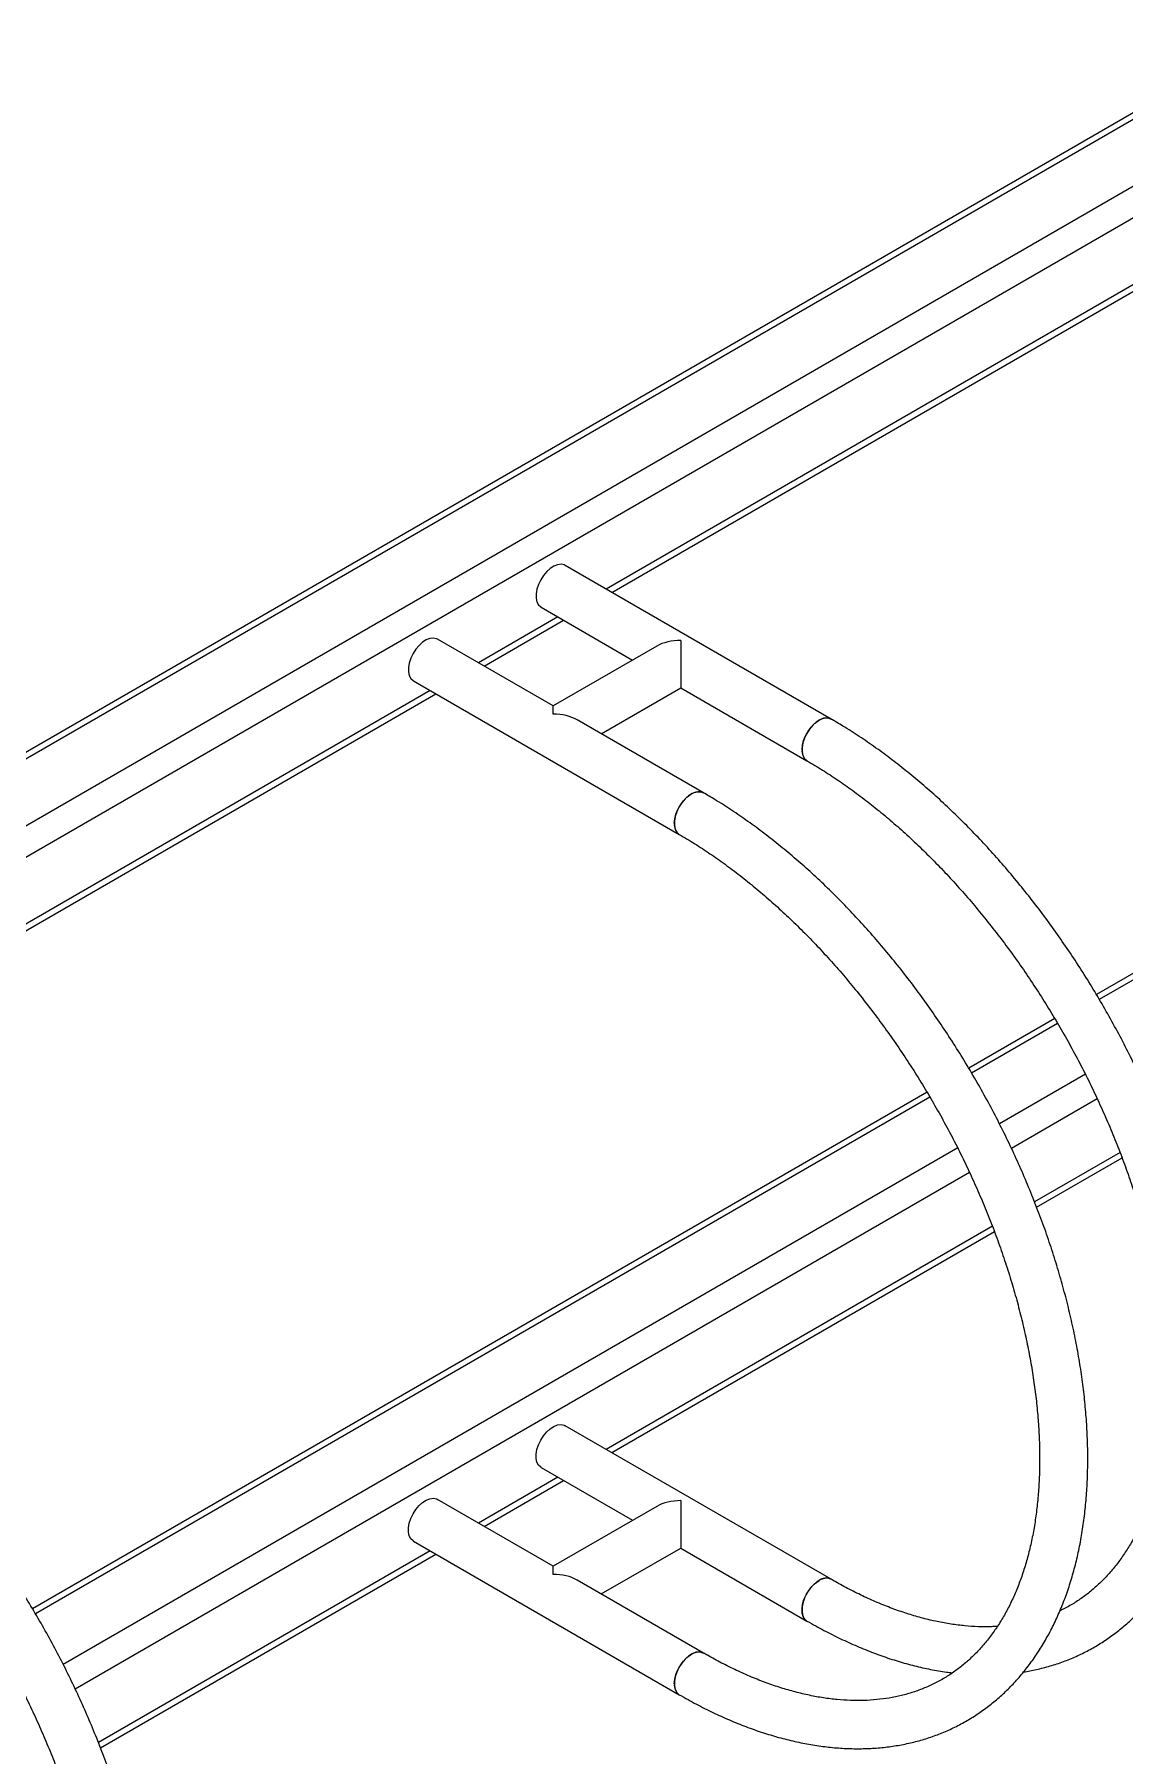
# Model space of a CAD drawing. Header units: millimetres. Extents: x 3621 to 9561, y -2206 to 1994.
# Drawn here: x 7747 to 8109, y -200 to 372 of the extents above; entities that cross this region are included whole.
import ezdxf

# ---------------------------------------------------------------- set-up
doc = ezdxf.new("R2010")
doc.units = ezdxf.units.MM

# ---------------------------------------------------------------- blocks, each defined once
blk = doc.blocks.new('izometria')
for p, q in [((-1648.56, 2439.2), (-3115.89, 1592.13)), ((-1647.33, 2437.75), (-3115.89, 1589.97)), ((-1628.1, 2426.65), (-3115.89, 1567.76)), ((-1620.5, 2420.58), (-3115.89, 1557.31)), ((-2387.82, 1955.41), (-2682.94, 1785.04)), ((-2681.07, 1783.96), (-2385.94, 1954.33)), ((-2222.71, 1821.97), (-2519.98, 1650.36)), ((-2221.76, 1820.35), (-2519.03, 1648.74)), ((-2608.17, 1741.87), (-2696.56, 1792.9)), ((-2704.56, 1779.04), (-2674.14, 1761.48)), ((-2698.94, 1775.8), (-2725.37, 1760.55)), ((-2723.49, 1759.46), (-2697.07, 1774.72)), ((-2700.56, 1746.22), (-2738.99, 1768.41)), ((-2666.13, 1766.1), (-2700.56, 1746.22)), ((-2741.37, 1751.31), (-3036.5, 1580.94)), ((-3034.62, 1579.85), (-2739.49, 1750.23)), ((-2746.99, 1754.55), (-2658.6, 1703.53)), ((-2684.56, 1736.99), (-2658.13, 1752.24)), ((-2658.13, 1752.24), (-2616.17, 1728.02)), ((-2650.6, 1717.38), (-2692.56, 1741.61)), ((-2533.84, 1642.36), (-2562.41, 1625.86)), ((-2532.89, 1640.74), (-2561.46, 1624.25)), ((-2523.67, 1623.86), (-2552.2, 1607.38)), ((-2576.27, 1617.86), (-2873.53, 1446.25)), ((-2575.31, 1616.25), (-2872.58, 1444.64)), ((-2519.72, 1615.69), (-2548.23, 1599.23)), ((-2566.09, 1599.37), (-2863.33, 1427.77)), ((-2512.14, 1597.85), (-2540.54, 1581.45)), ((-2539.85, 1579.69), (-2511.47, 1596.07)), ((-2562.14, 1591.19), (-2859.36, 1419.62)), ((-2554.56, 1573.36), (-2682.94, 1499.25)), ((-2681.07, 1498.17), (-2553.9, 1571.58)), ((-2608.17, 1456.09), (-2696.56, 1507.11)), ((-2704.56, 1493.25), (-2674.14, 1475.69)), ((-2698.94, 1490.01), (-2725.37, 1474.76)), ((-2723.49, 1473.67), (-2697.07, 1488.93)), ((-2700.56, 1460.44), (-2738.99, 1482.62)), ((-2666.13, 1480.31), (-2700.56, 1460.44)), ((-2741.37, 1465.52), (-2851.67, 1401.84)), ((-2850.98, 1400.08), (-2739.49, 1464.44)), ((-2746.99, 1468.76), (-2658.6, 1417.74)), ((-2684.56, 1451.2), (-2658.13, 1466.45)), ((-2658.13, 1466.45), (-2616.17, 1442.23)), ((-2650.6, 1431.59), (-2692.56, 1455.82))]:
    blk.add_line(p, q)
at = {"flags": 128}
for points in [[(-2696.56, 1792.9), (-2696.9, 1793.06), (-2697.91, 1793.27), (-2699.05, 1793.14), (-2700.25, 1792.67), (-2701.48, 1791.89), (-2702.65, 1790.83), (-2703.74, 1789.55), (-2704.67, 1788.09), (-2705.41, 1786.54), (-2705.92, 1784.96), (-2706.18, 1783.43), (-2706.18, 1782.02), (-2705.92, 1780.79), (-2705.41, 1779.81), (-2704.67, 1779.11), (-2704.56, 1779.04)], [(-2738.99, 1768.41), (-2739.32, 1768.57), (-2740.34, 1768.78), (-2741.47, 1768.65), (-2742.68, 1768.18), (-2743.9, 1767.4), (-2745.08, 1766.34), (-2746.16, 1765.05), (-2747.09, 1763.6), (-2747.83, 1762.05), (-2748.35, 1760.47), (-2748.61, 1758.94), (-2748.61, 1757.53), (-2748.35, 1756.3), (-2747.83, 1755.31), (-2747.09, 1754.62), (-2746.99, 1754.55)], [(-2658.13, 1768.01), (-2658.13, 1766.78), (-2658.13, 1765.38), (-2658.13, 1763.87), (-2658.13, 1762.29), (-2658.13, 1760.68), (-2658.13, 1759.09), (-2658.13, 1757.58), (-2658.13, 1756.18), (-2658.13, 1754.95), (-2658.13, 1753.91), (-2658.13, 1753.11), (-2658.13, 1752.56), (-2658.13, 1752.28), (-2658.13, 1752.24)], [(-2700.56, 1743.52), (-2700.56, 1744.61), (-2700.56, 1745.44), (-2700.56, 1745.98), (-2700.56, 1746.21), (-2700.56, 1746.22)], [(-2617.83, 1731.68), (-2617.7, 1733.16), (-2617.31, 1734.73), (-2616.68, 1736.3), (-2615.83, 1737.81), (-2614.82, 1739.19), (-2613.69, 1740.37), (-2612.48, 1741.29), (-2611.26, 1741.92), (-2610.08, 1742.22), (-2609, 1742.19), (-2608.17, 1741.87)], [(-2608.17, 1741.87), (-2608.51, 1742.04), (-2609.52, 1742.25), (-2610.66, 1742.11), (-2611.87, 1741.65), (-2613.09, 1740.86), (-2614.27, 1739.81), (-2615.35, 1738.52), (-2616.28, 1737.07), (-2617.02, 1735.52), (-2617.53, 1733.94), (-2617.8, 1732.41), (-2617.8, 1730.99), (-2617.53, 1729.77), (-2617.02, 1728.78), (-2616.28, 1728.08), (-2616.17, 1728.02)], [(-2660.26, 1707.19), (-2660.12, 1708.67), (-2659.73, 1710.23), (-2659.1, 1711.81), (-2658.26, 1713.32), (-2657.25, 1714.7), (-2656.11, 1715.87), (-2654.91, 1716.8), (-2653.68, 1717.43), (-2652.5, 1717.73), (-2651.42, 1717.69), (-2650.6, 1717.38)], [(-2650.6, 1717.38), (-2650.94, 1717.55), (-2651.95, 1717.76), (-2653.09, 1717.62), (-2654.29, 1717.15), (-2655.51, 1716.37), (-2656.69, 1715.31), (-2657.77, 1714.03), (-2658.71, 1712.58), (-2659.45, 1711.02), (-2659.96, 1709.45), (-2660.22, 1707.91), (-2660.22, 1706.5), (-2659.96, 1705.27), (-2659.45, 1704.29), (-2658.71, 1703.59), (-2658.6, 1703.53)], [(-2704.56, 1493.25), (-2704.67, 1493.32), (-2705.41, 1494.02), (-2705.92, 1495), (-2706.18, 1496.23), (-2706.18, 1497.64), (-2705.92, 1499.17), (-2705.41, 1500.75), (-2704.67, 1502.3), (-2703.74, 1503.76), (-2702.65, 1505.04), (-2701.48, 1506.1), (-2700.25, 1506.88), (-2699.05, 1507.35), (-2697.91, 1507.48), (-2696.9, 1507.28), (-2696.56, 1507.11)], [(-2746.99, 1468.76), (-2747.09, 1468.83), (-2747.83, 1469.52), (-2748.35, 1470.51), (-2748.61, 1471.74), (-2748.61, 1473.15), (-2748.35, 1474.68), (-2747.83, 1476.26), (-2747.09, 1477.81), (-2746.16, 1479.26), (-2745.08, 1480.55), (-2743.9, 1481.61), (-2742.68, 1482.39), (-2741.47, 1482.86), (-2740.34, 1482.99), (-2739.32, 1482.78), (-2738.99, 1482.62)], [(-2658.13, 1482.22), (-2658.13, 1480.99), (-2658.13, 1479.59), (-2658.13, 1478.08), (-2658.13, 1476.5), (-2658.13, 1474.89), (-2658.13, 1473.3), (-2658.13, 1471.79), (-2658.13, 1470.39), (-2658.13, 1469.16), (-2658.13, 1468.12), (-2658.13, 1467.32), (-2658.13, 1466.77), (-2658.13, 1466.49), (-2658.13, 1466.45)], [(-2700.56, 1457.73), (-2700.56, 1458.82), (-2700.56, 1459.65), (-2700.56, 1460.19), (-2700.56, 1460.43), (-2700.56, 1460.44)], [(-2608.17, 1456.09), (-2608.28, 1456.15), (-2609.26, 1456.44), (-2610.37, 1456.39), (-2611.56, 1456), (-2612.78, 1455.3), (-2613.98, 1454.3), (-2615.09, 1453.07), (-2616.06, 1451.65), (-2616.85, 1450.12), (-2617.43, 1448.54), (-2617.75, 1446.99), (-2617.82, 1445.54), (-2617.62, 1444.26), (-2617.17, 1443.21), (-2616.48, 1442.44), (-2616.17, 1442.23)], [(-2616.17, 1442.23), (-2616.85, 1442.79), (-2617.43, 1443.71), (-2617.75, 1444.88), (-2617.82, 1446.25), (-2617.62, 1447.76), (-2617.17, 1449.33), (-2616.48, 1450.9), (-2615.6, 1452.38), (-2614.55, 1453.71), (-2613.39, 1454.83), (-2612.17, 1455.69)], [(-2660.26, 1421.4), (-2660.12, 1422.88), (-2659.73, 1424.44), (-2659.1, 1426.02), (-2658.26, 1427.53), (-2657.25, 1428.91), (-2656.11, 1430.09), (-2654.91, 1431.01), (-2653.68, 1431.64), (-2652.5, 1431.94), (-2651.42, 1431.9), (-2650.6, 1431.59)], [(-2650.6, 1431.59), (-2650.94, 1431.76), (-2651.95, 1431.97), (-2653.09, 1431.83), (-2654.29, 1431.36), (-2655.51, 1430.58), (-2656.69, 1429.52), (-2657.77, 1428.24), (-2658.71, 1426.79), (-2659.45, 1425.23), (-2659.96, 1423.66), (-2660.22, 1422.12), (-2660.22, 1420.71), (-2659.96, 1419.48), (-2659.45, 1418.5), (-2658.71, 1417.8), (-2658.6, 1417.74)]]:
    blk.add_lwpolyline(points, dxfattribs=at)
for centre, start, end in [((-2613.89, 1731.25), 173.8201, 234.8075), ((-2656.32, 1706.76), 173.822, 234.8049), ((-2609.84, 1452.5), 65.1608, 126.1783), ((-2656.32, 1420.97), 173.8184, 234.8331)]:
    blk.add_arc(centre, 3.96, start, end)
for centre, start_param, end_param in [((-2658.13, 1761.48), 1.570796, 2.356113), ((-2700.56, 1736.99), 0.785479, 1.570796), ((-2658.13, 1475.69), 1.570796, 2.356113), ((-2700.56, 1451.2), 0.785479, 1.570796)]:
    blk.add_ellipse(centre, major_axis=(11.31, 0), ratio=0.577382, start_param=start_param, end_param=end_param)
for points, knots in [([(-2544.2, 1425.3), (-2542.78, 1425.55), (-2539.79, 1426.08), (-2535.37, 1427.24), (-2530.95, 1428.69), (-2526.67, 1430.44), (-2522.54, 1432.47), (-2518.58, 1434.77), (-2514.78, 1437.34), (-2511.15, 1440.17), (-2507.7, 1443.26), (-2504.43, 1446.61), (-2501.35, 1450.21), (-2498.46, 1454.06), (-2495.76, 1458.15), (-2493.27, 1462.48), (-2490.98, 1467.03), (-2488.91, 1471.81), (-2487.06, 1476.8), (-2485.43, 1482), (-2484.02, 1487.39), (-2482.84, 1492.96), (-2481.89, 1498.71), (-2481.17, 1504.61), (-2480.68, 1510.67), (-2480.43, 1516.87), (-2480.41, 1523.19), (-2480.62, 1529.62), (-2481.06, 1536.17), (-2481.73, 1542.8), (-2482.62, 1549.51), (-2483.74, 1556.3), (-2485.09, 1563.14), (-2486.65, 1570.03), (-2488.42, 1576.96), (-2490.41, 1583.9), (-2492.61, 1590.86), (-2495.01, 1597.82), (-2497.61, 1604.77), (-2500.41, 1611.7), (-2503.39, 1618.59), (-2506.57, 1625.44), (-2509.92, 1632.23), (-2513.44, 1638.95), (-2517.14, 1645.59), (-2520.99, 1652.13), (-2525, 1658.58), (-2529.16, 1664.91), (-2533.46, 1671.12), (-2537.9, 1677.2), (-2542.46, 1683.13), (-2547.14, 1688.9), (-2551.93, 1694.52), (-2556.83, 1699.95), (-2561.82, 1705.21), (-2566.91, 1710.27), (-2572.07, 1715.13), (-2577.3, 1719.77), (-2582.6, 1724.21), (-2587.95, 1728.41), (-2593.35, 1732.38), (-2598.79, 1736.11), (-2603.73, 1739.27), (-2606.87, 1741.11), (-2608.17, 1741.87)], [0, 0, 0, 0, 0.014422, 0.030318, 0.046147, 0.061921, 0.077653, 0.093359, 0.109057, 0.124759, 0.140483, 0.156244, 0.172057, 0.187931, 0.203874, 0.219888, 0.235972, 0.252123, 0.268333, 0.284596, 0.300902, 0.317244, 0.333612, 0.35, 0.366401, 0.38281, 0.399222, 0.415633, 0.432041, 0.448443, 0.46484, 0.48123, 0.497612, 0.513987, 0.530355, 0.546717, 0.563072, 0.579421, 0.595765, 0.612105, 0.628441, 0.644773, 0.661104, 0.677432, 0.69376, 0.710087, 0.726415, 0.742744, 0.759075, 0.775408, 0.791744, 0.808085, 0.82443, 0.84078, 0.857137, 0.873501, 0.889871, 0.90625, 0.922637, 0.939033, 0.955437, 0.97185, 0.98827, 1, 1, 1, 1]), ([(-2616.17, 1728.02), (-2615.29, 1727.5), (-2612.74, 1726.01), (-2608.51, 1723.34), (-2603.48, 1719.94), (-2598.46, 1716.29), (-2593.46, 1712.41), (-2588.49, 1708.29), (-2583.57, 1703.96), (-2578.7, 1699.41), (-2573.89, 1694.65), (-2569.15, 1689.7), (-2564.49, 1684.56), (-2559.92, 1679.24), (-2555.45, 1673.76), (-2551.09, 1668.12), (-2546.84, 1662.33), (-2542.72, 1656.4), (-2538.73, 1650.35), (-2534.89, 1644.19), (-2531.19, 1637.93), (-2527.65, 1631.58), (-2524.27, 1625.15), (-2521.06, 1618.66), (-2518.03, 1612.12), (-2515.18, 1605.54), (-2512.51, 1598.94), (-2510.04, 1592.32), (-2507.76, 1585.71), (-2505.68, 1579.1), (-2503.8, 1572.53), (-2502.13, 1565.99), (-2500.67, 1559.51), (-2499.42, 1553.09), (-2498.39, 1546.75), (-2497.57, 1540.49), (-2496.97, 1534.35), (-2496.58, 1528.31), (-2496.4, 1522.4), (-2496.44, 1516.64), (-2496.7, 1511.01), (-2497.16, 1505.55), (-2497.84, 1500.26), (-2498.71, 1495.15), (-2499.8, 1490.22), (-2501.08, 1485.49), (-2502.56, 1480.96), (-2504.23, 1476.64), (-2506.09, 1472.54), (-2508.13, 1468.66), (-2510.36, 1465.01), (-2512.78, 1461.58), (-2515.37, 1458.39), (-2518.14, 1455.43), (-2521.09, 1452.72), (-2524.22, 1450.25), (-2527.53, 1448.06), (-2530.17, 1446.53), (-2531.75, 1445.81), (-2532.12, 1445.65)], [0, 0, 0, 0, 0.009313, 0.02708, 0.044855, 0.062637, 0.080428, 0.098228, 0.116038, 0.133857, 0.151684, 0.169521, 0.187365, 0.205216, 0.223073, 0.240936, 0.258804, 0.276676, 0.294551, 0.312428, 0.330306, 0.348184, 0.366062, 0.383938, 0.401812, 0.419682, 0.437548, 0.455408, 0.473262, 0.49111, 0.508949, 0.52678, 0.544602, 0.562413, 0.580215, 0.598006, 0.615786, 0.633555, 0.651315, 0.669066, 0.68681, 0.704549, 0.722287, 0.740028, 0.757777, 0.775541, 0.79333, 0.811155, 0.829029, 0.846968, 0.864989, 0.883108, 0.901341, 0.919702, 0.938194, 0.956813, 0.975538, 0.994337, 1, 1, 1, 1]), ([(-2658.6, 1417.74), (-2657.63, 1417.19), (-2654.83, 1415.59), (-2650.2, 1413.16), (-2644.7, 1410.53), (-2639.21, 1408.17), (-2633.73, 1406.1), (-2628.29, 1404.31), (-2622.89, 1402.82), (-2617.53, 1401.61), (-2612.24, 1400.71), (-2607.02, 1400.1), (-2601.88, 1399.79), (-2596.84, 1399.79), (-2591.9, 1400.08), (-2587.07, 1400.67), (-2582.37, 1401.56), (-2577.8, 1402.74), (-2573.37, 1404.2), (-2569.09, 1405.95), (-2564.97, 1407.98), (-2561, 1410.28), (-2557.2, 1412.85), (-2553.58, 1415.68), (-2550.13, 1418.77), (-2546.86, 1422.12), (-2543.77, 1425.72), (-2540.88, 1429.57), (-2538.19, 1433.66), (-2535.69, 1437.99), (-2533.41, 1442.54), (-2531.34, 1447.32), (-2529.48, 1452.31), (-2527.85, 1457.51), (-2526.44, 1462.9), (-2525.26, 1468.47), (-2524.31, 1474.22), (-2523.6, 1480.12), (-2523.11, 1486.18), (-2522.86, 1492.37), (-2522.84, 1498.7), (-2523.05, 1505.13), (-2523.49, 1511.67), (-2524.15, 1518.31), (-2525.05, 1525.02), (-2526.17, 1531.81), (-2527.51, 1538.65), (-2529.07, 1545.54), (-2530.85, 1552.46), (-2532.84, 1559.41), (-2535.03, 1566.37), (-2537.44, 1573.33), (-2540.04, 1580.28), (-2542.83, 1587.21), (-2545.82, 1594.1), (-2548.99, 1600.94), (-2552.34, 1607.73), (-2555.87, 1614.45), (-2559.56, 1621.09), (-2563.42, 1627.64), (-2567.43, 1634.09), (-2571.59, 1640.42), (-2575.89, 1646.63), (-2580.32, 1652.71), (-2584.88, 1658.64), (-2589.57, 1664.41), (-2594.36, 1670.02), (-2599.26, 1675.46), (-2604.25, 1680.71), (-2609.33, 1685.77), (-2614.49, 1690.63), (-2619.73, 1695.28), (-2625.03, 1699.71), (-2630.38, 1703.92), (-2635.78, 1707.89), (-2641.22, 1711.61), (-2646.16, 1714.77), (-2649.29, 1716.62), (-2650.6, 1717.38)], [0, 0, 0, 0, 0.007103, 0.020545, 0.033992, 0.047438, 0.060878, 0.074309, 0.087726, 0.101121, 0.114488, 0.12782, 0.141109, 0.154347, 0.16753, 0.180654, 0.193717, 0.20672, 0.21967, 0.232575, 0.245445, 0.258294, 0.271136, 0.283981, 0.296844, 0.309738, 0.322675, 0.335661, 0.348704, 0.361805, 0.374963, 0.388175, 0.401436, 0.414741, 0.428081, 0.441449, 0.45484, 0.468247, 0.481664, 0.495088, 0.508514, 0.52194, 0.535363, 0.548782, 0.562195, 0.575603, 0.589005, 0.602402, 0.615792, 0.629177, 0.642557, 0.655932, 0.669303, 0.68267, 0.696034, 0.709396, 0.722755, 0.736113, 0.749471, 0.762828, 0.776185, 0.789544, 0.802903, 0.816265, 0.82963, 0.842998, 0.856369, 0.869745, 0.883126, 0.896513, 0.909906, 0.923305, 0.936711, 0.950124, 0.963544, 0.976971, 0.990404, 1, 1, 1, 1]), ([(-2658.6, 1703.53), (-2657.72, 1703.01), (-2655.17, 1701.52), (-2650.93, 1698.85), (-2645.9, 1695.45), (-2640.88, 1691.8), (-2635.89, 1687.91), (-2630.92, 1683.8), (-2626, 1679.46), (-2621.12, 1674.92), (-2616.31, 1670.16), (-2611.57, 1665.21), (-2606.91, 1660.07), (-2602.34, 1654.75), (-2597.87, 1649.27), (-2593.51, 1643.62), (-2589.27, 1637.83), (-2585.15, 1631.91), (-2581.16, 1625.86), (-2577.32, 1619.7), (-2573.62, 1613.44), (-2570.08, 1607.09), (-2566.7, 1600.66), (-2563.49, 1594.17), (-2560.46, 1587.63), (-2557.6, 1581.05), (-2554.94, 1574.45), (-2552.46, 1567.83), (-2550.18, 1561.21), (-2548.1, 1554.61), (-2546.23, 1548.04), (-2544.56, 1541.5), (-2543.1, 1535.01), (-2541.85, 1528.6), (-2540.82, 1522.25), (-2540, 1516), (-2539.39, 1509.85), (-2539, 1503.82), (-2538.83, 1497.91), (-2538.87, 1492.14), (-2539.12, 1486.52), (-2539.59, 1481.06), (-2540.26, 1475.77), (-2541.14, 1470.65), (-2542.22, 1465.73), (-2543.51, 1461), (-2544.98, 1456.47), (-2546.65, 1452.15), (-2548.51, 1448.05), (-2550.56, 1444.17), (-2552.79, 1440.51), (-2555.2, 1437.09), (-2557.8, 1433.89), (-2560.57, 1430.94), (-2563.52, 1428.23), (-2566.65, 1425.76), (-2569.95, 1423.56), (-2573.42, 1421.61), (-2577.06, 1419.94), (-2580.84, 1418.55), (-2584.76, 1417.43), (-2588.81, 1416.6), (-2592.98, 1416.05), (-2597.25, 1415.79), (-2601.63, 1415.8), (-2606.11, 1416.09), (-2610.68, 1416.65), (-2615.32, 1417.49), (-2620.05, 1418.61), (-2624.84, 1420), (-2629.69, 1421.65), (-2634.6, 1423.58), (-2639.55, 1425.78), (-2644.45, 1428.19), (-2648.14, 1430.18), (-2650.16, 1431.34), (-2650.6, 1431.59)], [0, 0, 0, 0, 0.007128, 0.020725, 0.034329, 0.047938, 0.061555, 0.075178, 0.088808, 0.102445, 0.116089, 0.12974, 0.143397, 0.157059, 0.170726, 0.184397, 0.198072, 0.21175, 0.22543, 0.239112, 0.252795, 0.266478, 0.28016, 0.293842, 0.307521, 0.321197, 0.334871, 0.34854, 0.362204, 0.375863, 0.389517, 0.403163, 0.416803, 0.430435, 0.444059, 0.457675, 0.471283, 0.484882, 0.498474, 0.51206, 0.52564, 0.539216, 0.552792, 0.56637, 0.579953, 0.593549, 0.607164, 0.620806, 0.634486, 0.648215, 0.662007, 0.675874, 0.689829, 0.70388, 0.718033, 0.732283, 0.746614, 0.761001, 0.775408, 0.789784, 0.804098, 0.818326, 0.832456, 0.846487, 0.860424, 0.87428, 0.888065, 0.901794, 0.915479, 0.929131, 0.942758, 0.95637, 0.969972, 0.983569, 0.996441, 1, 1, 1, 1]), ([(-2897.75, 1221.2), (-2896.33, 1221.45), (-2893.34, 1221.97), (-2888.93, 1223.13), (-2884.5, 1224.59), (-2880.22, 1226.34), (-2876.09, 1228.37), (-2872.13, 1230.67), (-2868.33, 1233.24), (-2864.7, 1236.07), (-2861.25, 1239.16), (-2857.98, 1242.51), (-2854.9, 1246.11), (-2852.01, 1249.96), (-2849.31, 1254.05), (-2846.82, 1258.38), (-2844.54, 1262.93), (-2842.47, 1267.71), (-2840.61, 1272.7), (-2838.98, 1277.9), (-2837.57, 1283.29), (-2836.39, 1288.86), (-2835.44, 1294.61), (-2834.72, 1300.51), (-2834.24, 1306.57), (-2833.98, 1312.76), (-2833.96, 1319.09), (-2834.17, 1325.52), (-2834.61, 1332.06), (-2835.28, 1338.7), (-2836.18, 1345.41), (-2837.3, 1352.2), (-2838.64, 1359.04), (-2840.2, 1365.93), (-2841.98, 1372.85), (-2843.96, 1379.8), (-2846.16, 1386.76), (-2848.56, 1393.72), (-2851.16, 1400.67), (-2853.96, 1407.6), (-2856.95, 1414.49), (-2860.12, 1421.33), (-2863.47, 1428.12), (-2867, 1434.84), (-2870.69, 1441.48), (-2874.54, 1448.03), (-2878.56, 1454.48), (-2882.71, 1460.81), (-2887.01, 1467.02), (-2891.45, 1473.1), (-2896.01, 1479.03), (-2900.69, 1484.8), (-2905.49, 1490.41), (-2910.38, 1495.85), (-2915.38, 1501.1), (-2920.46, 1506.16), (-2925.62, 1511.02), (-2930.86, 1515.67), (-2936.15, 1520.1), (-2941.51, 1524.31), (-2946.9, 1528.28), (-2952.34, 1532), (-2957.29, 1535.16), (-2960.42, 1537.01), (-2961.73, 1537.77)], [0, 0, 0, 0, 0.0144221, 0.0303176, 0.0461473, 0.0619213, 0.0776533, 0.0933594, 0.1090572, 0.124759, 0.1404825, 0.1562439, 0.1720567, 0.1879313, 0.2038742, 0.2198881, 0.2359722, 0.2521226, 0.268333, 0.2845958, 0.3009022, 0.3172437, 0.3336123, 0.3500002, 0.3664013, 0.38281, 0.399222, 0.4156331, 0.4320408, 0.4484434, 0.4648399, 0.4812295, 0.4976119, 0.5139871, 0.5303552, 0.5467167, 0.5630718, 0.5794211, 0.5957653, 0.612105, 0.6284408, 0.6447735, 0.6611037, 0.6774324, 0.69376, 0.7100874, 0.7264152, 0.7427441, 0.7590747, 0.7754079, 0.7917443, 0.8080847, 0.8244299, 0.8407804, 0.8571371, 0.8735006, 0.8898715, 0.9062502, 0.9226372, 0.9390328, 0.955437, 0.9718497, 0.9882702, 1, 1, 1, 1]), ([(-2969.73, 1523.92), (-2968.85, 1523.4), (-2966.29, 1521.91), (-2962.06, 1519.24), (-2957.03, 1515.84), (-2952.01, 1512.19), (-2947.01, 1508.3), (-2942.05, 1504.19), (-2937.12, 1499.86), (-2932.25, 1495.31), (-2927.44, 1490.55), (-2922.7, 1485.6), (-2918.04, 1480.46), (-2913.47, 1475.14), (-2909, 1469.66), (-2904.64, 1464.01), (-2900.39, 1458.23), (-2896.27, 1452.3), (-2892.29, 1446.25), (-2888.44, 1440.09), (-2884.75, 1433.83), (-2881.2, 1427.48), (-2877.83, 1421.05), (-2874.62, 1414.56), (-2871.58, 1408.02), (-2868.73, 1401.44), (-2866.06, 1394.84), (-2863.59, 1388.22), (-2861.31, 1381.6), (-2859.23, 1375), (-2857.35, 1368.43), (-2855.69, 1361.89), (-2854.23, 1355.4), (-2852.98, 1348.99), (-2851.94, 1342.64), (-2851.12, 1336.39), (-2850.52, 1330.24), (-2850.13, 1324.21), (-2849.96, 1318.3), (-2850, 1312.53), (-2850.25, 1306.91), (-2850.72, 1301.45), (-2851.39, 1296.16), (-2852.27, 1291.04), (-2853.35, 1286.12), (-2854.63, 1281.39), (-2856.11, 1276.86), (-2857.78, 1272.54), (-2859.64, 1268.44), (-2861.69, 1264.56), (-2863.92, 1260.9), (-2866.33, 1257.48), (-2868.92, 1254.28), (-2871.69, 1251.33), (-2874.65, 1248.62), (-2877.77, 1246.15), (-2881.08, 1243.96), (-2883.72, 1242.42), (-2885.3, 1241.71), (-2885.67, 1241.55)], [0, 0, 0, 0, 0.009313, 0.02708, 0.044855, 0.062637, 0.080428, 0.098228, 0.116038, 0.133857, 0.151684, 0.169521, 0.187365, 0.205216, 0.223073, 0.240936, 0.258804, 0.276676, 0.294551, 0.312428, 0.330306, 0.348184, 0.366062, 0.383938, 0.401812, 0.419682, 0.437548, 0.455408, 0.473262, 0.491109, 0.508949, 0.52678, 0.544602, 0.562413, 0.580215, 0.598006, 0.615786, 0.633555, 0.651315, 0.669066, 0.68681, 0.704549, 0.722287, 0.740028, 0.757777, 0.775541, 0.79333, 0.811155, 0.829029, 0.846968, 0.864989, 0.883108, 0.901341, 0.919702, 0.938194, 0.956813, 0.975538, 0.994337, 1, 1, 1, 1]), ([(-2552.9, 1440.45), (-2553.55, 1440.4), (-2555.61, 1440.25), (-2559.21, 1440.3), (-2563.68, 1440.58), (-2568.25, 1441.15), (-2572.9, 1441.99), (-2577.62, 1443.1), (-2582.41, 1444.49), (-2587.27, 1446.15), (-2592.17, 1448.07), (-2597.13, 1450.27), (-2602.02, 1452.68), (-2605.71, 1454.67), (-2607.73, 1455.83), (-2608.17, 1456.09)], [0, 0, 0, 0, 0.0402972, 0.12743, 0.2140474, 0.3002292, 0.3860573, 0.4716091, 0.556953, 0.6421477, 0.7272419, 0.8122747, 0.8972774, 0.9777489, 1, 1, 1, 1]), ([(-2616.17, 1442.23), (-2615.2, 1441.68), (-2612.41, 1440.08), (-2607.77, 1437.65), (-2602.27, 1435.02), (-2596.78, 1432.67), (-2591.31, 1430.59), (-2585.87, 1428.81), (-2580.46, 1427.3), (-2575.11, 1426.12), (-2570.91, 1425.35), (-2568.51, 1425.09), (-2567.85, 1425.02)], [0, 0, 0, 0, 0.059436, 0.171913, 0.284428, 0.396932, 0.509395, 0.621779, 0.734041, 0.846126, 0.957976, 1, 1, 1, 1])]:
    blk.add_open_spline(points, degree=3, knots=knots)

msp = doc.modelspace()

# ---------------------------------------------------------------- block references
msp.add_blockref('izometria', (10619.91, -1597.16))

doc.saveas('drawing.dxf')
